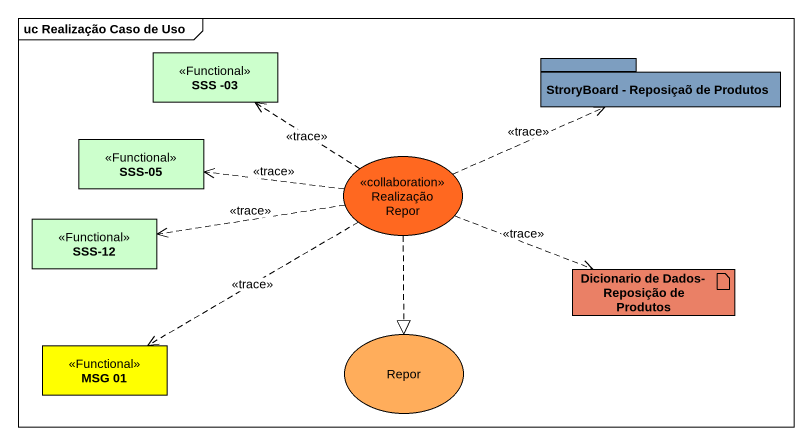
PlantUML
@startuml
mainframe uc Realização Caso de Uso
allowmixing
hide circle
hide empty members
class "SSS -03" as SSS_03 <<Functional>> #CCFFCC
package "StroryBoard - Reposiçaõ de Produtos" as StroryBoard_Reposiçaõ_de #7D9EC0 {
}
class "SSS-05" as SSS_05 <<Functional>> #CCFFCC
usecase "Realização Repor" as Realização_Repor <<collaboration>> #FF6820
class "SSS-12" as SSS_12 <<Functional>> #CCFFCC
artifact "Dicionario de Dados- Reposição de Produtos" as Dicionario_de_Dados #EA8066
class "MSG 01" as MSG_01 <<Functional>> #FFFF00
usecase Repor #FFAD5B
Realização_Repor .up.> SSS_03 : <<trace>>
Realização_Repor .right.> StroryBoard_Reposiçaõ_de : <<trace>>
Realização_Repor .left.> SSS_05 : <<trace>>
Realização_Repor .left.> SSS_12 : <<trace>>
Realização_Repor .right.> Dicionario_de_Dados : <<trace>>
Realização_Repor .left.> MSG_01 : <<trace>>
Realização_Repor ..|> Repor
@enduml
